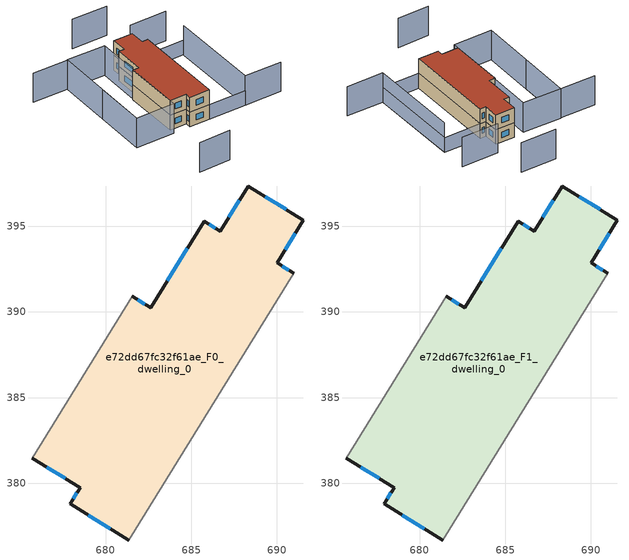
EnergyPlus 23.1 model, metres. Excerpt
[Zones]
e72dd67fc32f61ae_F0_dwelling_0
 floor ground (EU_floor_Construction): 691.56,395.37 690.01,392.86 690.99,392.26 681.33,376.67 677.91,378.78 678.5,379.73 675.69,381.46 681.55,390.91 682.63,390.24 685.75,395.31 686.69,394.72 688.32,397.36 z0
 wall outside (EU_wall_Construction): 690.99,392.26 690.01,392.86 691.56,395.37 688.32,397.36 686.69,394.72 685.75,395.31 682.63,390.24 681.55,390.91 / 675.69,381.46 678.5,379.73 677.91,378.78 681.33,376.67 z0:3
 wall adiabatic (EU_wall_Construction): 681.33,376.67 690.99,392.26 / 681.55,390.91 675.69,381.46 z0:3
 window (EU_Window_Construction): 690.49,393.64 691.08,394.59 / 690.69,392.45 690.32,392.68 / 678.98,378.12 680.27,377.33 / 678.32,379.43 678.1,379.08 / 676.57,380.92 677.62,380.27 / 682.29,390.45 681.88,390.7 / 684.78,393.73 683.6,391.82 / 686.4,394.91 686.04,395.12 / 687.81,396.54 687.2,395.55 / 690.55,395.99 689.33,396.74 z0.93:2.07
e72dd67fc32f61ae_F1_dwelling_0
 floor to e72dd67fc32f61ae_F0_dwelling_0 (EU_floor_Construction): 691.56,395.37 690.01,392.86 690.99,392.26 681.33,376.67 677.91,378.78 678.5,379.73 675.69,381.46 681.55,390.91 682.63,390.24 685.75,395.31 686.69,394.72 688.32,397.36 z3
 wall outside (EU_wall_Construction): 690.99,392.26 690.01,392.86 691.56,395.37 688.32,397.36 686.69,394.72 685.75,395.31 682.63,390.24 681.55,390.91 / 675.69,381.46 678.5,379.73 677.91,378.78 681.33,376.67 z3:6
 wall adiabatic (EU_wall_Construction): 681.33,376.67 690.99,392.26 / 681.55,390.91 675.69,381.46 z3:6
 window (EU_Window_Construction): 690.49,393.64 691.08,394.59 / 690.69,392.45 690.32,392.68 / 678.98,378.12 680.27,377.33 / 678.32,379.43 678.1,379.08 / 676.57,380.92 677.62,380.27 / 682.29,390.45 681.88,390.7 / 684.78,393.73 683.6,391.82 / 686.4,394.91 686.04,395.12 / 687.81,396.54 687.2,395.55 / 690.55,395.99 689.33,396.74 z3.93:5.07
 roof outside (EU_roof_Construction): 681.33,376.67 690.99,392.26 690.01,392.86 691.56,395.37 688.32,397.36 686.69,394.72 685.75,395.31 682.63,390.24 681.55,390.91 675.69,381.46 678.5,379.73 677.91,378.78 z6
shading: 693.78,368.99 687.56,372.84 / 687.56,372.84 697.15,388.32 / 666.22,371.84 671.54,368.72 / 674.05,405.93 679.92,402.18 / 679.92,402.18 668.6,384.46 / 699.96,392.86 693.75,396.71 / 697.39,402.6 691.43,406.29 / 668.66,384.56 679.94,402.23 / 679.94,402.23 686.34,398.14 / 686.34,398.14 675.06,380.47 / 675.06,380.47 668.66,384.56 z0:6; 681.33,376.67 690.99,392.27 / 690.99,392.27 697.21,388.42 / 697.21,388.42 687.55,372.82 / 687.55,372.82 681.33,376.67 z0:3
[Building]
EU S2 Campaign: North Axis=0; Terrain=City; Solar Distribution=FullExterior
[Site:Location]
Montreal-Trudeau.Intl.AP: Latitude=45.4667; Longitude=-73.75; Time Zone=-5; Elevation=36
[SizingPeriod:WeatherFileDays]
AnnualSizingPeriod: Begin Month=1; Begin Day of Month=1; End Month=12; End Day of Month=31; Day of Week for Start Day=Monday; Use Weather File Daylight Saving Period=No; Use Weather File Rain and Snow Indicators=No
[MATERIAL]
EU_InternalMass_Material: Roughness=MediumRough; Thickness=0.1; Conductivity=1; Density=1800; Specific Heat=900; Thermal Absorptance=0.9; Solar Absorptance=0.7; Visible Absorptance=0.7
[MATERIAL:NOMASS] Roughness=MediumRough; Thermal Absorptance=0.9; Solar Absorptance=0.7; Visible Absorptance=0.7
Name | Thermal Resistance
EU_wall_NoMass; EU_floor_NoMass | 1.36485
EU_roof_NoMass | 2.55992
[WINDOWMATERIAL:SIMPLEGLAZINGSYSTEM]
EU_Window_SimpleGlazing: UFactor=3.92339; Solar Heat Gain Coefficient=0.8; Visible Transmittance=0.8
[CONSTRUCTION]
EU_wall_Construction: EU_wall_NoMass
EU_roof_Construction: EU_roof_NoMass
EU_floor_Construction: EU_floor_NoMass
EU_Window_Construction: EU_Window_SimpleGlazing
EU_InternalMass_Construction: EU_InternalMass_Material
[ZONE] Type=1; Multiplier=1; Ceiling Height=autocalculate; Floor Area=autocalculate; Part of Total Floor Area=Yes
Name | Volume
e72dd67fc32f61ae_F0_dwelling_0 | 401.248
e72dd67fc32f61ae_F1_dwelling_0 | 401.246
[INTERNALMASS] Construction=EU_InternalMass_Construction; Surface Area=133.749
Name | Zone or ZoneList
e72dd67fc32f61ae_F0_dwelling_0_EU_InternalMass | e72dd67fc32f61ae_F0_dwelling_0
e72dd67fc32f61ae_F1_dwelling_0_EU_InternalMass | e72dd67fc32f61ae_F1_dwelling_0
[OTHEREQUIPMENT] Fuel Type=Electricity; Design Level Calculation Method=Watts/Area; Power per Zone Floor Area=1; Fraction Latent=0; Fraction Radiant=0; Fraction Lost=0; Carbon Dioxide Generation Rate=0; EndUse Subcategory=EU_Step8_InternalGains
Name | Zone or ZoneList or Space or SpaceList | Schedule
EU_Step8_InternalGain_e72dd67fc32f61ae_F0_dwelling_0_f000 | e72dd67fc32f61ae_F0_dwelling_0 | EU_Step8_GainSchedule_e72dd67fc32f61ae_F0_dwelling_0_f000
EU_Step8_InternalGain_e72dd67fc32f61ae_F1_dwelling_0_f000 | e72dd67fc32f61ae_F1_dwelling_0 | EU_Step8_GainSchedule_e72dd67fc32f61ae_F1_dwelling_0_f000
[ZONEVENTILATION:DESIGNFLOWRATE] Schedule=EU_AlwaysOn; Design Flow Rate Calculation Method=AirChanges/Hour; Air Changes per Hour=0.860309; Ventilation Type=Natural; Fan Pressure Rise=0; Fan Total Efficiency=1; Constant Term Coefficient=1; Temperature Term Coefficient=0; Velocity Term Coefficient=0; Velocity Squared Term Coefficient=0; Minimum Indoor Temperature=-100; Maximum Indoor Temperature=100; Delta Temperature=-100; Minimum Outdoor Temperature=-100; Maximum Outdoor Temperature=100; Maximum Wind Speed=40
Name | Zone or ZoneList or Space or SpaceList
EU_ConstantAir_e72dd67fc32f61ae_F0_dwelling_0 | e72dd67fc32f61ae_F0_dwelling_0
EU_ConstantAir_e72dd67fc32f61ae_F1_dwelling_0 | e72dd67fc32f61ae_F1_dwelling_0
[HVACTEMPLATE:THERMOSTAT] Constant Heating Setpoint=20; Constant Cooling Setpoint=50
EU_HeatOnly_e72dd67fc32f61ae_F0_dwelling_0; EU_HeatOnly_e72dd67fc32f61ae_F1_dwelling_0
[HVACTEMPLATE:ZONE:IDEALLOADSAIRSYSTEM] System Availability Schedule=EU_AlwaysOn; Maximum Heating Supply Air Temperature=50; Minimum Cooling Supply Air Temperature=13; Maximum Heating Supply Air Humidity Ratio=0.0156; Minimum Cooling Supply Air Humidity Ratio=0.0077; Heating Limit=NoLimit; Cooling Limit=NoLimit; Heating Availability Schedule=EU_AlwaysOn; Cooling Availability Schedule=EU_CoolingOff; Dehumidification Control Type=ConstantSensibleHeatRatio; Cooling Sensible Heat Ratio=0.7; Dehumidification Setpoint=60; Humidification Control Type=None; Humidification Setpoint=30; Outdoor Air Method=None; Outdoor Air Flow Rate per Person=0.00944; Outdoor Air Flow Rate per Zone Floor Area=0; Outdoor Air Flow Rate per Zone=0; Demand Controlled Ventilation Type=None; Outdoor Air Economizer Type=NoEconomizer; Heat Recovery Type=None; Sensible Heat Recovery Effectiveness=0.7; Latent Heat Recovery Effectiveness=0.65
Name | Template Thermostat
e72dd67fc32f61ae_F0_dwelling_0 | EU_HeatOnly_e72dd67fc32f61ae_F0_dwelling_0
e72dd67fc32f61ae_F1_dwelling_0 | EU_HeatOnly_e72dd67fc32f61ae_F1_dwelling_0
[SIZING:ZONE] Zone Cooling Design Supply Air Temperature Input Method=SupplyAirTemperature; Zone Cooling Design Supply Air Temperature=13; Zone Heating Design Supply Air Temperature Input Method=SupplyAirTemperature; Zone Heating Design Supply Air Temperature=50; Zone Cooling Design Supply Air Humidity Ratio=0.008; Zone Heating Design Supply Air Humidity Ratio=0.008; Cooling Design Air Flow Method=DesignDay; Cooling Design Air Flow Rate=0; Cooling Minimum Air Flow per Zone Floor Area=0.000762; Cooling Minimum Air Flow=0; Cooling Minimum Air Flow Fraction=0.2; Heating Design Air Flow Method=DesignDay; Heating Design Air Flow Rate=0; Heating Maximum Air Flow per Zone Floor Area=0.002032; Heating Maximum Air Flow=0.141576; Heating Maximum Air Flow Fraction=0.3; Account for Dedicated Outdoor Air System=No; Dedicated Outdoor Air System Control Strategy=NeutralSupplyAir; Dedicated Outdoor Air Low Setpoint Temperature for Design=autosize; Dedicated Outdoor Air High Setpoint Temperature for Design=autosize; Zone Load Sizing Method=Sensible Load Only No Latent Load; Zone Latent Cooling Design Supply Air Humidity Ratio Input Method=HumidityRatioDifference; Zone Cooling Design Supply Air Humidity Ratio Difference=0.005; Zone Latent Heating Design Supply Air Humidity Ratio Input Method=HumidityRatioDifference; Zone Humidification Design Supply Air Humidity Ratio Difference=0.005
e72dd67fc32f61ae_F0_dwelling_0; e72dd67fc32f61ae_F1_dwelling_0
[SCHEDULE:CONSTANT]
Name | Hourly Value
EU_AlwaysOn | 1
EU_CoolingOff | 0
[SCHEDULE:FILE] Column Number=1; Rows to Skip at Top=0; Number of Hours of Data=8760; Column Separator=Comma; Interpolate to Timestep=No; Minutes per Item=60; Adjust Schedule for Daylight Savings=Yes
Name | File
EU_Step8_GainSchedule_e72dd67fc32f61ae_F0_dwelling_0_f000 | ../../schedules/e72dd67fc32f61ae/e72dd67fc32f61ae_F0_dwelling_0_f000_gain.csv
EU_Step8_GainSchedule_e72dd67fc32f61ae_F1_dwelling_0_f000 | ../../schedules/e72dd67fc32f61ae/e72dd67fc32f61ae_F1_dwelling_0_f000_gain.csv
